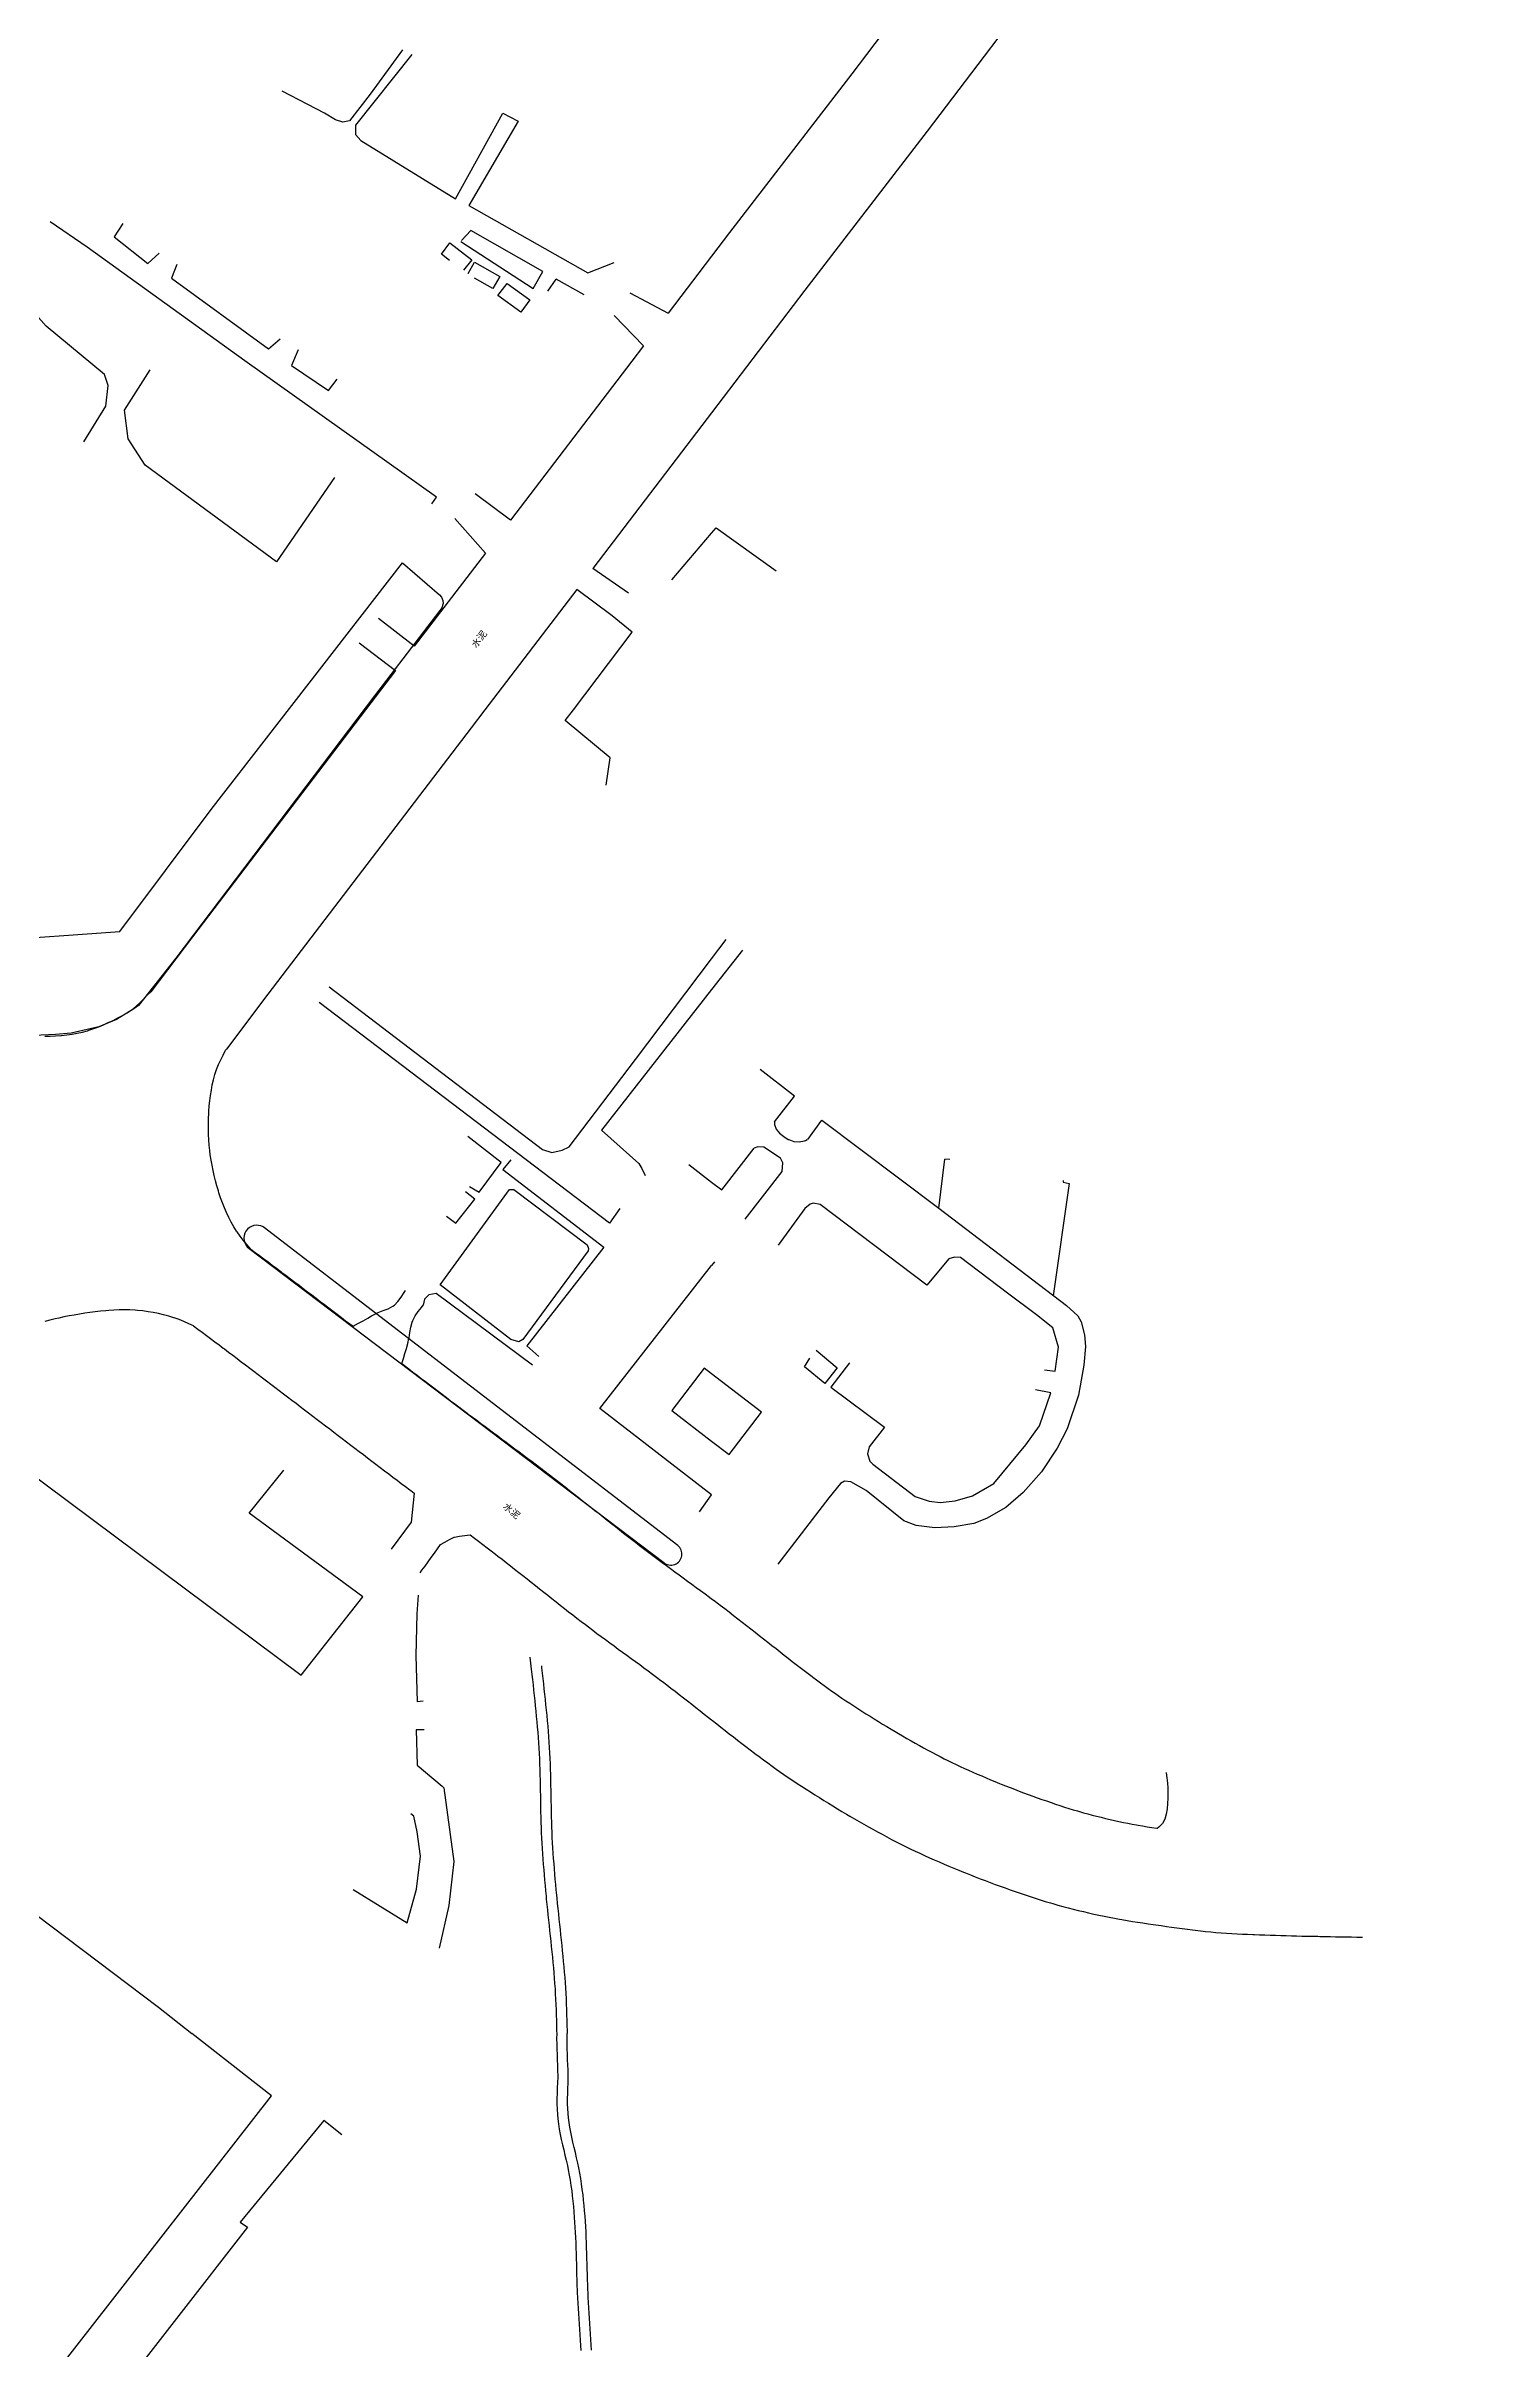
# Model space of a CAD drawing. Extents: x 563510 to 564800, y 3598549 to 3601000.
# Drawn here: x 564374.2 to 564647.8, y 3598940.2 to 3599375.4 of the extents above; entities that cross this region are included whole.
import ezdxf
from ezdxf.enums import TextEntityAlignment as Align

# ---------------------------------------------------------------- set-up
doc = ezdxf.new("R2010")
doc.units = 0
doc.layers.add('DLSS', color=8, linetype='CONTINUOUS')
doc.layers.add('JT_JT', color=252, linetype='CONTINUOUS')
doc.styles.add('HZTXT', font='HZTXT')

msp = doc.modelspace()

# ---------------------------------------------------------------- linework, layer by layer
at = {"layer": 'DLSS', "linetype": 'CONTINUOUS'}
for points in [[(564303.37, 3599265.19), (564309.07, 3599260.76), (564309.33, 3599259.79), (564310.28, 3599256.91), (564310.63, 3599254.54), (564311.24, 3599249.89), (564310.98, 3599247.06), (564363.39, 3599206.37), (564388.16, 3599208.13), (564405.43, 3599231.19), (564441.59, 3599277.78), (564448.61, 3599271.74), (564448.98, 3599271.29), (564449.19, 3599270.67), (564449.26, 3599270.11), (564449.02, 3599269.3)], [(564449.02, 3599269.3), (564448.65, 3599268.82), (564436.31, 3599252.64), (564398.76, 3599203.1), (564391.71, 3599194.16), (564390.84, 3599193.53), (564387.56, 3599191.51), (564384.18, 3599190.16), (564378.97, 3599188.96), (564376.05, 3599188.7), (564373.31, 3599188.55), (564371.63, 3599188.52), (564361.79, 3599190.46), (564359.9, 3599191.18), (564332.46, 3599212.16), (564303.85, 3599234.2)]]:
    msp.add_lwpolyline(points, dxfattribs=at)
msp.add_lwpolyline([(564412.6, 3599148.29), (564490.96, 3599088.93, 1.003638), (564493.61, 3599092.16), (564415.24, 3599152.33, 0.948729), (564412.6, 3599148.29, 0.948729)], format="xyb", dxfattribs=at)
at = {"layer": 'JT_JT', "linetype": 'CONTINUOUS'}
for points in [[(564647.83, 3599500), (564611.04, 3599451.69), (564586.45, 3599419.22), (564564.88, 3599391.17), (564540.71, 3599359.33), (564517.64, 3599329.33), (564500, 3599306.15)], [(564569.46, 3599426.5), (564550.65, 3599402.05), (564526.48, 3599370.2), (564503.41, 3599340.21), (564500, 3599335.73)], [(564441.59, 3599374.71), (564435.46, 3599366.3), (564431.55, 3599361.3), (564430.34, 3599361.06), (564428.93, 3599361.51), (564426.88, 3599362.71), (564418.85, 3599366.87)], [(564443.35, 3599373.8), (564432.69, 3599360.5), (564432.72, 3599358.69), (564433.69, 3599357.56), (564451.62, 3599346.57), (564460.55, 3599362.77), (564463.46, 3599361.25), (564454.15, 3599345.31), (564476.62, 3599332.56), (564481.58, 3599334.56)], [(564447.15, 3599288.93), (564448.04, 3599290.19), (564411.82, 3599315.98), (564382.01, 3599337.41), (564374.99, 3599342.21)], [(564388.73, 3599341.87), (564387.08, 3599339.4), (564393.47, 3599334.33), (564395.62, 3599336.3)], [(564450.5, 3599334.93), (564448.97, 3599336.1), (564450.53, 3599338.24), (564454.68, 3599335.03), (564453.12, 3599333.06)], [(564452.64, 3599338.47), (564466.29, 3599329.62), (564468.13, 3599332.83)], [(564468.13, 3599332.83), (564454.52, 3599340.58), (564452.71, 3599338.67)], [(564398.92, 3599334.17), (564397.93, 3599331.6), (564416.28, 3599318.24), (564418.47, 3599320.13)], [(564453.99, 3599332.44), (564455.22, 3599334.6), (564459.96, 3599331.87), (564458.64, 3599329.59), (564455.22, 3599331.56)], [(564500, 3599335.73), (564491.8, 3599324.95)], [(564381.37, 3599300.67), (564385.54, 3599307.4), (564385.97, 3599311.3), (564385.3, 3599313.38), (564374.28, 3599322.53), (564369.53, 3599327.87), (564365.41, 3599330.45)], [(564461.35, 3599330.58), (564465.64, 3599327.46), (564463.94, 3599325.13), (564459.62, 3599328.3), (564461.35, 3599330.58)], [(564469.07, 3599329.13), (564470.63, 3599331.41)], [(564475.93, 3599328.39), (564470.63, 3599331.41)], [(564484.52, 3599328.81), (564491.8, 3599324.95)], [(564481.62, 3599324.54), (564487.12, 3599318.81)], [(564421.87, 3599318.05), (564420.61, 3599315.09), (564427.6, 3599310.34), (564429.22, 3599312.46)], [(564487.12, 3599318.81), (564484.91, 3599315.9), (564461.99, 3599285.83)], [(564428.72, 3599293.94), (564417.77, 3599277.98), (564392.94, 3599296.24), (564389.74, 3599301.21), (564389.03, 3599306.66), (564393.94, 3599314.25)], [(564500, 3599306.15), (564499.16, 3599305.05), (564477.57, 3599276.71)], [(564461.99, 3599285.83), (564455.34, 3599290.83)], [(564457.25, 3599279.64), (564451.45, 3599286.14)], [(564500, 3599283.38), (564500.87, 3599284.4), (564512.23, 3599276.26)], [(564492.47, 3599274.59), (564500, 3599283.38)], [(564457.25, 3599279.64), (564443.8, 3599262.05)], [(564484.29, 3599272.05), (564477.57, 3599276.71)], [(564474.55, 3599272.76), (564457.13, 3599250)], [(564481.2, 3599267.79), (564474.55, 3599272.76)], [(564443.8, 3599262.05), (564437.05, 3599267.28)], [(564473.88, 3599250), (564485, 3599264.7), (564481.2, 3599267.79)], [(564433.39, 3599262.67), (564440.26, 3599257.43)], [(564440.26, 3599257.43), (564434.59, 3599250)], [(564434.59, 3599250), (564401.9, 3599207.14), (564394.03, 3599196.73)], [(564457.13, 3599250), (564454.56, 3599246.65), (564416.16, 3599196.31), (564408.32, 3599185.93)], [(564480.07, 3599235.81), (564480.86, 3599240.96), (564472.35, 3599247.99), (564473.88, 3599250)], [(564500, 3599202.96), (564502.77, 3599206.63)], [(564427.71, 3599197.69), (564468.05, 3599166.98), (564469.79, 3599166.43), (564471.76, 3599166.87), (564473.11, 3599167.47), (564485.64, 3599183.95), (564500, 3599202.96)], [(564505.81, 3599204.6), (564500, 3599197.18)], [(564374.03, 3599188.35), (564375.03, 3599188.37), (564376.04, 3599188.42), (564377.04, 3599188.5), (564377.17, 3599188.51), (564378.16, 3599188.63), (564379.16, 3599188.77), (564380.14, 3599188.95), (564381.12, 3599189.16), (564382.09, 3599189.41), (564382.31, 3599189.48), (564383.25, 3599189.8), (564384.19, 3599190.16), (564385.11, 3599190.55), (564385.99, 3599190.94), (564386.9, 3599191.36), (564387.8, 3599191.81), (564388.69, 3599192.27), (564389.55, 3599192.78), (564390.38, 3599193.34), (564390.44, 3599193.38), (564391.21, 3599194.01), (564391.94, 3599194.69), (564392.66, 3599195.39), (564393.37, 3599196.1), (564394.03, 3599196.73)], [(564482.67, 3599155.83), (564480.68, 3599153.07), (564425.83, 3599194.76)], [(564500, 3599197.18), (564479.17, 3599170.59), (564486.24, 3599164.33), (564486.79, 3599163.41), (564487.47, 3599162.06)], [(564412.96, 3599148.14), (564412.15, 3599149.04), (564411.51, 3599149.81), (564410.9, 3599150.6), (564410.32, 3599151.42), (564410.25, 3599151.53), (564409.72, 3599152.38), (564409.23, 3599153.25), (564408.78, 3599154.14), (564408.36, 3599155.05), (564407.96, 3599155.98), (564407.59, 3599156.91), (564407.23, 3599157.85), (564406.91, 3599158.8), (564406.8, 3599159.13), (564406.52, 3599160.1), (564406.25, 3599161.06), (564406.02, 3599162.04), (564405.8, 3599163.02), (564405.6, 3599164), (564405.42, 3599164.98), (564405.26, 3599165.97), (564405.16, 3599166.8), (564405.06, 3599167.8), (564405, 3599168.79), (564404.95, 3599169.79), (564404.93, 3599170.79), (564404.93, 3599171.79), (564404.95, 3599172.8), (564404.99, 3599173.8), (564405.01, 3599174.19), (564405.09, 3599175.19), (564405.19, 3599176.19), (564405.32, 3599177.19), (564405.47, 3599178.19), (564405.65, 3599179.18), (564405.86, 3599180.15), (564406.12, 3599181.12), (564406.44, 3599182.06), (564406.45, 3599182.1), (564406.83, 3599183.02), (564407.26, 3599183.93), (564407.71, 3599184.82), (564408.16, 3599185.72), (564408.32, 3599185.93)], [(564511.87, 3599172.17), (564515.65, 3599177.06), (564509.19, 3599182.05)], [(564511.87, 3599172.17), (564511.9, 3599171.7), (564512.2, 3599170.8), (564512.84, 3599170.05), (564513.63, 3599169.41), (564514.5, 3599168.87), (564514.58, 3599168.83), (564515.52, 3599168.48), (564515.53, 3599168.48), (564516.54, 3599168.41), (564517.54, 3599168.59), (564517.72, 3599168.66), (564518.08, 3599168.83)], [(564518.17, 3599168.87), (564520.82, 3599172.48), (564542.94, 3599155.87), (564567.05, 3599137.47), (564569.19, 3599135.57), (564569.82, 3599134.43), (564570.44, 3599131.98), (564570.64, 3599129.73), (564570.37, 3599126.22), (564569.33, 3599120.56), (564567.16, 3599114.21), (564565.33, 3599110.53), (564562.32, 3599106.05), (564558.85, 3599102.18), (564555.61, 3599099.34), (564551.94, 3599097.27), (564549.57, 3599096.33), (564545.83, 3599095.69), (564542.18, 3599095.47), (564538.64, 3599095.94), (564536.32, 3599096.85), (564529.19, 3599102.52), (564526.29, 3599104.19), (564525.14, 3599104.29), (564524.35, 3599103.88), (564522.13, 3599101.17), (564512.49, 3599088.62)], [(564454.23, 3599159.98), (564456.07, 3599158.93), (564460.26, 3599164.5), (564453.92, 3599169.42)], [(564500, 3599160.82), (564501.94, 3599159.33), (564508.04, 3599167.22)], [(564506.36, 3599153.8), (564513.34, 3599162.8), (564513.43, 3599164.44), (564513.05, 3599165.34), (564509.85, 3599167.38), (564508.73, 3599167.45), (564508.04, 3599167.22)], [(564462.05, 3599165.02), (564460.55, 3599163.21), (564479.62, 3599148.49), (564465.11, 3599129.89), (564467.38, 3599127.85)], [(564495.7, 3599164.14), (564500, 3599160.82)], [(564542.94, 3599155.87), (564544.1, 3599165.17)], [(564545.01, 3599165.06), (564544.1, 3599165.17)], [(564462.07, 3599131.1), (564448.73, 3599141.41), (564461.82, 3599159.39), (564462.65, 3599159.4), (564476.49, 3599148.94), (564476.75, 3599148.24), (564476.65, 3599147.81), (564464.34, 3599131.06), (564463.56, 3599130.63), (564462.07, 3599131.1)], [(564449.93, 3599154.4), (564451.65, 3599153.03), (564455.26, 3599157.58), (564453.47, 3599159)], [(564566.45, 3599161.1), (564566.41, 3599160.77), (564567.58, 3599160.56), (564564.52, 3599139.31)], [(564562.92, 3599125.37), (564564.92, 3599125.09), (564565.54, 3599129.64), (564564.5, 3599133.28), (564561.38, 3599135.76), (564555.92, 3599139.82), (564547.05, 3599146.58), (564545.89, 3599146.65), (564544.83, 3599146.3), (564540.67, 3599141.36), (564520.54, 3599156.6), (564519.22, 3599156.83), (564518.65, 3599156.62), (564517.63, 3599155.82), (564512.6, 3599148.88)], [(564412.96, 3599148.14), (564413.77, 3599147.54), (564414.57, 3599146.94), (564415.37, 3599146.33), (564416.18, 3599145.73), (564416.99, 3599145.12), (564417.8, 3599144.52), (564418.61, 3599143.91), (564418.81, 3599143.76), (564419.62, 3599143.15), (564420.43, 3599142.54), (564421.24, 3599141.93), (564422.04, 3599141.32), (564422.85, 3599140.71), (564423.65, 3599140.1), (564424.45, 3599139.49), (564425.26, 3599138.88), (564426.06, 3599138.27), (564426.86, 3599137.66), (564427.66, 3599137.06), (564428.46, 3599136.45), (564429.25, 3599135.84), (564430.05, 3599135.23), (564430.85, 3599134.62), (564431.65, 3599134.02), (564432.24, 3599133.57)], [(564497.69, 3599098.54), (564499.98, 3599101.71), (564478.9, 3599118.04), (564500, 3599145.05)], [(564500.55, 3599145.76), (564500, 3599145.05)], [(564402.12, 3599133.64), (564401.21, 3599134.06), (564400.29, 3599134.46), (564399.37, 3599134.83), (564398.43, 3599135.17), (564398.38, 3599135.19), (564397.43, 3599135.49), (564396.46, 3599135.74), (564395.48, 3599135.96), (564394.5, 3599136.15), (564393.51, 3599136.32), (564392.52, 3599136.46), (564391.52, 3599136.57), (564391.07, 3599136.6), (564390.07, 3599136.65), (564389.07, 3599136.67), (564388.07, 3599136.65), (564387.07, 3599136.62), (564386.07, 3599136.56), (564385.52, 3599136.51), (564384.52, 3599136.42), (564383.53, 3599136.3), (564382.54, 3599136.17), (564381.55, 3599136.02), (564380.56, 3599135.87), (564379.57, 3599135.7), (564378.58, 3599135.53), (564377.6, 3599135.34), (564376.62, 3599135.13), (564375.96, 3599134.98), (564374.98, 3599134.73), (564374.02, 3599134.45)], [(564432.24, 3599133.57), (564433.26, 3599134.14), (564434.13, 3599134.63), (564435.01, 3599135.12), (564435.73, 3599135.52), (564436.62, 3599135.98), (564437, 3599136.15), (564437.94, 3599136.53), (564438.89, 3599136.9), (564439.77, 3599137.35), (564440.06, 3599137.56), (564440.74, 3599138.26), (564441.33, 3599139.08), (564441.9, 3599139.93), (564442.19, 3599140.34)], [(564441.44, 3599126.52), (564441.75, 3599127.47), (564442.06, 3599128.42), (564442.34, 3599129.38), (564442.6, 3599130.34), (564442.82, 3599131.32), (564442.83, 3599131.38), (564443, 3599132.38), (564443.17, 3599133.38), (564443.41, 3599134.34), (564443.53, 3599134.65), (564444, 3599135.52), (564444.58, 3599136.34), (564445.18, 3599137.15), (564445.47, 3599137.56)], [(564466.16, 3599126.2), (564447.93, 3599139.74), (564446.57, 3599139.5), (564445.76, 3599138.67), (564445.47, 3599137.56)], [(564402.12, 3599133.64), (564402.93, 3599133.04), (564403.73, 3599132.45), (564404.53, 3599131.85), (564405.33, 3599131.25), (564406.13, 3599130.65), (564406.93, 3599130.05), (564407.73, 3599129.45), (564407.93, 3599129.29), (564408.73, 3599128.69), (564409.53, 3599128.09), (564410.32, 3599127.49), (564411.12, 3599126.88), (564411.92, 3599126.28), (564412.72, 3599125.68), (564413.51, 3599125.07), (564414.31, 3599124.47), (564415.11, 3599123.86), (564415.9, 3599123.26), (564416.7, 3599122.65), (564417.49, 3599122.05), (564418.29, 3599121.44), (564419.08, 3599120.83), (564419.88, 3599120.23), (564420.68, 3599119.62), (564421.47, 3599119.02), (564422.27, 3599118.41), (564423.06, 3599117.8), (564423.86, 3599117.2), (564424.65, 3599116.59), (564425.45, 3599115.98), (564426.24, 3599115.38), (564427.04, 3599114.77), (564427.83, 3599114.17), (564428.63, 3599113.56), (564429.42, 3599112.95), (564430.22, 3599112.35), (564431.01, 3599111.74), (564431.81, 3599111.13), (564432.6, 3599110.53), (564433.4, 3599109.92), (564434.2, 3599109.32), (564434.99, 3599108.71), (564435.79, 3599108.11), (564436.58, 3599107.5), (564437.38, 3599106.9), (564438.18, 3599106.29), (564438.98, 3599105.69), (564439.77, 3599105.09), (564440.57, 3599104.48), (564441.37, 3599103.88), (564442.17, 3599103.28), (564442.97, 3599102.68), (564443.17, 3599102.53), (564443.82, 3599102.04)], [(564519.76, 3599129.08), (564523.74, 3599125.71), (564521.39, 3599122.78), (564517.55, 3599125.89), (564518.56, 3599127.54)], [(564441.45, 3599126.54), (564441.98, 3599126.14), (564442.78, 3599125.53), (564443.57, 3599124.93), (564444.36, 3599124.33), (564445.15, 3599123.72), (564445.94, 3599123.12), (564446.74, 3599122.52), (564447.53, 3599121.92), (564448.32, 3599121.32), (564449.11, 3599120.72), (564449.9, 3599120.12), (564450.69, 3599119.52), (564451.47, 3599118.93), (564452.26, 3599118.34), (564453.05, 3599117.74), (564453.83, 3599117.15), (564454.03, 3599117), (564454.82, 3599116.42), (564455.61, 3599115.83), (564456.4, 3599115.23), (564457.19, 3599114.64), (564457.99, 3599114.05), (564458.79, 3599113.45), (564459.59, 3599112.85), (564460.39, 3599112.26), (564461.2, 3599111.66), (564462.01, 3599111.05), (564462.82, 3599110.45), (564463.63, 3599109.84), (564464.44, 3599109.23), (564465.25, 3599108.62), (564466.07, 3599108.01), (564466.89, 3599107.39), (564467.71, 3599106.77), (564468.54, 3599106.14), (564469.37, 3599105.51), (564470.2, 3599104.87), (564470.68, 3599104.5), (564471.51, 3599103.86), (564472.33, 3599103.22), (564473.15, 3599102.58), (564473.96, 3599101.94), (564474.77, 3599101.31), (564475.57, 3599100.68), (564476.36, 3599100.05), (564477.16, 3599099.42), (564477.94, 3599098.8), (564478.73, 3599098.18), (564479.51, 3599097.56), (564480.29, 3599096.94), (564481.06, 3599096.33), (564481.83, 3599095.72), (564482.6, 3599095.12), (564483.36, 3599094.52), (564484.12, 3599093.93), (564484.88, 3599093.34), (564485.63, 3599092.76), (564486.37, 3599092.18), (564487.12, 3599091.61), (564487.66, 3599091.2), (564488.4, 3599090.64), (564489.16, 3599090.08), (564489.92, 3599089.51), (564490.69, 3599088.94), (564491.47, 3599088.37), (564492.25, 3599087.79), (564493.05, 3599087.21), (564493.85, 3599086.63), (564494.65, 3599086.04), (564495.46, 3599085.45), (564496.28, 3599084.85), (564497.1, 3599084.25), (564497.93, 3599083.64), (564498.77, 3599083.02), (564499.61, 3599082.4), (564500, 3599082.11)], [(564500, 3599124.56), (564498.58, 3599125.64), (564492.46, 3599117.66)], [(564500, 3599111.88), (564503.32, 3599109.33), (564509.44, 3599117.32), (564500, 3599124.56)], [(564526.08, 3599126.69), (564522.56, 3599122.1), (564532.65, 3599114.51), (564529.76, 3599110.77), (564529.49, 3599109.45), (564529.92, 3599108.11), (564530.47, 3599107.5), (564538.45, 3599101.44), (564541.1, 3599100.54), (564543.17, 3599100.28), (564546.04, 3599100.58), (564549.28, 3599101.53), (564553.31, 3599103.89), (564559.4, 3599111.17), (564561.98, 3599114.78), (564564.09, 3599121), (564561.2, 3599121.58)], [(564492.46, 3599117.66), (564500, 3599111.88)], [(564357.98, 3599101.2), (564365.22, 3599110.32), (564422.45, 3599067.69), (564434.09, 3599082.45), (564412.64, 3599098.24), (564419.14, 3599106.37)], [(564443.82, 3599102.04), (564443.24, 3599096.55), (564439.48, 3599091.46)], [(564448.75, 3599092.33), (564449.61, 3599092.8), (564450.48, 3599093.3), (564451.38, 3599093.73), (564451.4, 3599093.73), (564452.37, 3599093.94), (564453.38, 3599094.04), (564454.38, 3599094.15), (564454.38, 3599094.15)], [(564454.39, 3599094.15), (564454.39, 3599094.15), (564455.19, 3599093.55), (564455.98, 3599092.95), (564456.78, 3599092.35), (564457.58, 3599091.74), (564458.37, 3599091.13), (564459.17, 3599090.52), (564459.62, 3599090.17), (564460.42, 3599089.56), (564461.2, 3599088.94), (564461.99, 3599088.33), (564462.78, 3599087.71), (564463.57, 3599087.09), (564464.35, 3599086.47), (564465.14, 3599085.85), (564465.92, 3599085.23), (564466.7, 3599084.61), (564467.49, 3599083.99), (564468.27, 3599083.37), (564469.06, 3599082.75), (564469.84, 3599082.13), (564470.62, 3599081.51), (564471.41, 3599080.89), (564472.2, 3599080.27), (564472.98, 3599079.66), (564473.77, 3599079.04), (564474.56, 3599078.43), (564475.36, 3599077.82), (564476.15, 3599077.21), (564476.74, 3599076.77), (564477.54, 3599076.16), (564478.34, 3599075.56), (564479.14, 3599074.97), (564479.95, 3599074.38), (564480.75, 3599073.78), (564481.56, 3599073.19), (564482.37, 3599072.6), (564483.18, 3599072.01), (564483.98, 3599071.42), (564484.79, 3599070.83), (564485.6, 3599070.24), (564486.41, 3599069.65), (564487.21, 3599069.06), (564488.02, 3599068.46), (564488.82, 3599067.87), (564489.62, 3599067.27), (564490.42, 3599066.67), (564490.72, 3599066.45), (564491.52, 3599065.84), (564492.31, 3599065.24), (564493.1, 3599064.63), (564493.9, 3599064.02), (564494.69, 3599063.4), (564495.47, 3599062.79), (564496.26, 3599062.17), (564497.05, 3599061.55), (564497.83, 3599060.94), (564498.62, 3599060.32), (564499.41, 3599059.7), (564500, 3599059.23)], [(564448.72, 3599092.33), (564448.14, 3599091.52), (564447.55, 3599090.71), (564446.97, 3599089.9), (564446.38, 3599089.09), (564445.8, 3599088.28), (564445.21, 3599087.47), (564444.86, 3599086.98)], [(564444.53, 3599082.8), (564444.27, 3599079.27), (564444.12, 3599071.41), (564444.38, 3599062.61)], [(564500, 3599082.11), (564500.46, 3599081.77), (564501.31, 3599081.13), (564501.63, 3599080.89), (564502.48, 3599080.24), (564503.32, 3599079.6), (564504.16, 3599078.96), (564504.98, 3599078.32), (564505.8, 3599077.68), (564506.62, 3599077.05), (564507.42, 3599076.42), (564508.22, 3599075.79), (564509.02, 3599075.16), (564509.81, 3599074.54), (564510.6, 3599073.92), (564511.39, 3599073.3), (564512.17, 3599072.69), (564512.94, 3599072.08), (564513.71, 3599071.47), (564514.48, 3599070.87), (564515.25, 3599070.27), (564516.01, 3599069.68), (564516.76, 3599069.1), (564517.51, 3599068.52), (564518.26, 3599067.95), (564519, 3599067.39), (564519.1, 3599067.31), (564519.83, 3599066.76), (564520.56, 3599066.22), (564521.28, 3599065.69), (564522, 3599065.17), (564522.7, 3599064.67), (564523.23, 3599064.3), (564523.93, 3599063.81), (564524.64, 3599063.33), (564525.37, 3599062.84), (564526.11, 3599062.35), (564526.86, 3599061.85), (564527.63, 3599061.36), (564528.4, 3599060.87), (564529.17, 3599060.38), (564529.95, 3599059.89), (564530.74, 3599059.4), (564531.53, 3599058.91), (564532.32, 3599058.43), (564533.12, 3599057.95), (564533.91, 3599057.47), (564534.71, 3599057), (564535.3, 3599056.65), (564536.09, 3599056.19), (564536.89, 3599055.73), (564537.69, 3599055.27), (564538.48, 3599054.82), (564539.28, 3599054.38), (564540.07, 3599053.94), (564540.86, 3599053.51), (564541.64, 3599053.09), (564542.42, 3599052.68), (564543.19, 3599052.28), (564543.95, 3599051.89), (564544.67, 3599051.53), (564545.42, 3599051.16), (564546.19, 3599050.79), (564546.97, 3599050.43), (564547.77, 3599050.06), (564548.57, 3599049.7), (564549.39, 3599049.33), (564550.21, 3599048.97), (564551.04, 3599048.62), (564551.87, 3599048.26), (564552.71, 3599047.91), (564553.54, 3599047.57), (564554.38, 3599047.23), (564554.7, 3599047.1), (564555.54, 3599046.77), (564556.39, 3599046.43), (564557.24, 3599046.1), (564558.1, 3599045.78), (564558.96, 3599045.45), (564559.83, 3599045.13), (564560.69, 3599044.82), (564561.55, 3599044.51), (564562.42, 3599044.2), (564563.28, 3599043.9), (564564.14, 3599043.6), (564564.99, 3599043.32), (564565.83, 3599043.04), (564566.67, 3599042.76), (564567.5, 3599042.5), (564568.32, 3599042.25), (564569.12, 3599042.01), (564569.5, 3599041.9), (564570.29, 3599041.67), (564571.11, 3599041.45), (564571.93, 3599041.23), (564572.76, 3599041.01), (564573.6, 3599040.81), (564574.44, 3599040.6), (564575.29, 3599040.4), (564576.13, 3599040.21), (564576.97, 3599040.03), (564577.81, 3599039.85), (564578.65, 3599039.69), (564579.47, 3599039.53), (564580.29, 3599039.38), (564580.63, 3599039.32), (564581.45, 3599039.18), (564582.31, 3599039.04), (564583.2, 3599038.91), (564584.12, 3599038.77), (564584.29, 3599038.74)], [(564465.67, 3599071.08), (564465.92, 3599068.81), (564466.03, 3599067.81), (564466.14, 3599066.82), (564466.26, 3599065.83), (564466.36, 3599064.83), (564466.47, 3599063.84), (564466.58, 3599062.84), (564466.68, 3599061.85), (564466.78, 3599060.85), (564466.88, 3599059.86), (564466.97, 3599058.86), (564467.06, 3599057.86), (564467.14, 3599056.87), (564467.22, 3599055.87), (564467.29, 3599054.87), (564467.35, 3599053.88), (564467.41, 3599052.88), (564467.41, 3599052.86), (564467.46, 3599051.86), (564467.5, 3599050.86), (564467.54, 3599049.86), (564467.56, 3599048.86), (564467.59, 3599047.86), (564467.61, 3599046.86), (564467.63, 3599045.86), (564467.65, 3599044.86), (564467.66, 3599043.86), (564467.68, 3599042.86), (564467.7, 3599041.86), (564467.72, 3599040.86), (564467.75, 3599039.86), (564467.78, 3599038.86), (564467.82, 3599037.9), (564467.87, 3599036.9), (564467.92, 3599035.91), (564467.98, 3599034.91), (564468.04, 3599033.91), (564468.11, 3599032.91), (564468.19, 3599031.92), (564468.27, 3599030.92), (564468.35, 3599029.92), (564468.44, 3599028.93), (564468.52, 3599027.93), (564468.62, 3599026.93), (564468.71, 3599025.94), (564468.77, 3599025.35), (564468.87, 3599024.35), (564468.97, 3599023.35), (564469.08, 3599022.36), (564469.18, 3599021.37), (564469.29, 3599020.37), (564469.4, 3599019.38), (564469.5, 3599018.38), (564469.61, 3599017.39), (564469.71, 3599016.39), (564469.81, 3599015.4), (564469.91, 3599014.4), (564470.01, 3599013.41), (564470.1, 3599012.41), (564470.19, 3599011.42), (564470.27, 3599010.42), (564470.34, 3599009.42), (564470.41, 3599008.44), (564470.47, 3599007.44), (564470.52, 3599006.45), (564470.57, 3599005.45), (564470.6, 3599004.45), (564470.64, 3599003.45), (564470.67, 3599002.45), (564470.7, 3599001.45), (564470.72, 3599000.45), (564470.74, 3599000)], [(564467.84, 3599069.44), (564467.88, 3599069.03), (564467.99, 3599068.04), (564468.11, 3599067.04), (564468.22, 3599066.04), (564468.33, 3599065.04), (564468.43, 3599064.05), (564468.54, 3599063.05), (564468.64, 3599062.05), (564468.74, 3599061.05), (564468.84, 3599060.04), (564468.94, 3599059.04), (564469.03, 3599058.03), (564469.11, 3599057.03), (564469.19, 3599056.02), (564469.26, 3599055.01), (564469.32, 3599053.99), (564469.38, 3599052.98), (564469.38, 3599052.97), (564469.43, 3599051.95), (564469.47, 3599050.94), (564469.51, 3599049.92), (564469.54, 3599048.92), (564469.56, 3599047.91), (564469.58, 3599046.9), (564469.6, 3599045.9), (564469.62, 3599044.9), (564469.64, 3599043.9), (564469.66, 3599042.9), (564469.68, 3599041.9), (564469.7, 3599040.91), (564469.72, 3599039.92), (564469.76, 3599038.93), (564469.79, 3599037.99), (564469.84, 3599037), (564469.89, 3599036.02), (564469.95, 3599035.03), (564470.01, 3599034.04), (564470.08, 3599033.06), (564470.16, 3599032.07), (564470.23, 3599031.08), (564470.31, 3599030.09), (564470.4, 3599029.1), (564470.49, 3599028.11), (564470.58, 3599027.12), (564470.68, 3599026.13), (564470.73, 3599025.54), (564470.83, 3599024.55), (564470.94, 3599023.56), (564471.04, 3599022.57), (564471.15, 3599021.58), (564471.25, 3599020.58), (564471.36, 3599019.59), (564471.46, 3599018.59), (564471.57, 3599017.59), (564471.68, 3599016.6), (564471.78, 3599015.6), (564471.88, 3599014.59), (564471.97, 3599013.59), (564472.07, 3599012.59), (564472.15, 3599011.58), (564472.24, 3599010.57), (564472.31, 3599009.56), (564472.38, 3599008.57), (564472.44, 3599007.55), (564472.49, 3599006.54), (564472.54, 3599005.53), (564472.58, 3599004.52), (564472.61, 3599003.51), (564472.64, 3599002.51), (564472.67, 3599001.5), (564472.7, 3599000.5), (564472.71, 3599000)], [(564445.52, 3599062.73), (564444.38, 3599062.61)], [(564500, 3599059.23), (564500.19, 3599059.08), (564500.98, 3599058.46), (564501.76, 3599057.84), (564502.55, 3599057.23), (564503.34, 3599056.61), (564504.13, 3599056), (564504.92, 3599055.38), (564505.71, 3599054.77), (564506.5, 3599054.16), (564507.29, 3599053.55), (564508.09, 3599052.95), (564508.2, 3599052.87), (564509, 3599052.27), (564509.8, 3599051.67), (564510.61, 3599051.08), (564511.42, 3599050.49), (564512.23, 3599049.91), (564512.85, 3599049.47), (564513.67, 3599048.9), (564514.5, 3599048.34), (564515.33, 3599047.78), (564516.16, 3599047.23), (564517, 3599046.68), (564517.84, 3599046.14), (564518.68, 3599045.6), (564519.53, 3599045.06), (564520.37, 3599044.53), (564521.22, 3599044), (564522.07, 3599043.48), (564522.93, 3599042.96), (564523.79, 3599042.44), (564524.64, 3599041.93), (564525.5, 3599041.42), (564526.15, 3599041.04), (564527.01, 3599040.53), (564527.88, 3599040.03), (564528.75, 3599039.54), (564529.62, 3599039.04), (564530.49, 3599038.56), (564531.37, 3599038.07), (564532.24, 3599037.6), (564533.12, 3599037.12), (564534.01, 3599036.65), (564534.9, 3599036.19), (564535.79, 3599035.74), (564536.64, 3599035.31), (564537.54, 3599034.87), (564538.44, 3599034.44), (564539.35, 3599034.01), (564540.26, 3599033.6), (564541.17, 3599033.18), (564542.08, 3599032.78), (564543, 3599032.38), (564543.92, 3599031.98), (564544.84, 3599031.59), (564545.76, 3599031.2), (564546.69, 3599030.82), (564547.61, 3599030.44), (564547.97, 3599030.3), (564548.9, 3599029.93), (564549.83, 3599029.56), (564550.77, 3599029.2), (564551.7, 3599028.85), (564552.64, 3599028.5), (564553.58, 3599028.15), (564554.52, 3599027.81), (564555.46, 3599027.47), (564556.4, 3599027.13), (564557.34, 3599026.8), (564558.29, 3599026.48), (564559.24, 3599026.15), (564560.19, 3599025.84), (564561.14, 3599025.53), (564562.09, 3599025.23), (564563.05, 3599024.93), (564564.01, 3599024.65), (564564.45, 3599024.52), (564565.42, 3599024.24), (564566.38, 3599023.98), (564567.35, 3599023.72), (564568.32, 3599023.47), (564569.29, 3599023.23), (564570.26, 3599022.99), (564571.23, 3599022.77), (564572.21, 3599022.54), (564573.19, 3599022.33), (564574.17, 3599022.13), (564575.15, 3599021.93), (564576.13, 3599021.74), (564577.11, 3599021.56), (564577.54, 3599021.49), (564578.52, 3599021.32), (564579.51, 3599021.16), (564580.5, 3599021.01), (564581.49, 3599020.86), (564582.48, 3599020.72), (564583.47, 3599020.58), (564583.96, 3599020.5), (564584.95, 3599020.36), (564585.94, 3599020.21), (564586.93, 3599020.07), (564587.92, 3599019.93), (564588.91, 3599019.79), (564589.91, 3599019.66), (564590.9, 3599019.53), (564591.89, 3599019.41), (564592.88, 3599019.3), (564593.31, 3599019.26), (564594.31, 3599019.16), (564595.3, 3599019.08), (564596.3, 3599019), (564597.3, 3599018.93), (564598.3, 3599018.87), (564599.29, 3599018.82), (564600.29, 3599018.77), (564601.29, 3599018.72), (564602.29, 3599018.68), (564602.56, 3599018.67), (564603.56, 3599018.63), (564604.56, 3599018.59), (564605.56, 3599018.56), (564606.56, 3599018.53), (564607.56, 3599018.5), (564608.56, 3599018.47), (564609.55, 3599018.44), (564610.55, 3599018.42), (564611.55, 3599018.39), (564612.55, 3599018.37), (564613.55, 3599018.35), (564614.55, 3599018.33), (564614.92, 3599018.32), (564615.92, 3599018.3), (564616.92, 3599018.28), (564617.92, 3599018.26), (564618.92, 3599018.25), (564619.92, 3599018.23), (564620.92, 3599018.21), (564621.92, 3599018.2), (564622.92, 3599018.18), (564623, 3599018.18)], [(564445.7, 3599057.31), (564444.19, 3599057.35), (564444.34, 3599050.65), (564449.1, 3599046.69), (564449.39, 3599046.37)], [(564585.89, 3599049.31), (564585.9, 3599049.24), (564586.03, 3599048.25), (564586.14, 3599047.25), (564586.2, 3599046.39), (564586.24, 3599045.4), (564586.23, 3599044.4), (564586.18, 3599043.4), (564586.09, 3599042.43), (564585.92, 3599041.41), (564585.63, 3599040.44), (564585.21, 3599039.66), (564584.51, 3599038.95), (564584.21, 3599038.67)], [(564449.39, 3599046.37), (564451.3, 3599032.44), (564450.36, 3599024.16), (564448.53, 3599016.1)], [(564442.47, 3599020.89), (564444.24, 3599027.24), (564444.97, 3599033.45), (564444.37, 3599038.04), (564443.74, 3599041.04), (564443.14, 3599041.5)], [(564337.35, 3599018.32), (564350.27, 3599035.28), (564346.96, 3599038.14), (564349.31, 3599039.78), (564395.5, 3599004.94), (564401.79, 3599000)], [(564432.28, 3599027.19), (564442.48, 3599020.88)], [(564430.14, 3598980.8), (564426.75, 3598983.54), (564410.89, 3598964.36), (564412.31, 3598963.36), (564385.45, 3598928.89), (564321.53, 3598847.49), (564312.56, 3598854.22), (564379.66, 3598940.55), (564416.81, 3598988.22), (564401.79, 3599000)], [(564470.74, 3599000), (564470.7, 3598998.99), (564470.73, 3598997.99), (564470.76, 3598996.99), (564470.79, 3598995.99), (564470.83, 3598994.99), (564470.86, 3598994), (564470.89, 3598993), (564470.93, 3598992), (564470.92, 3598991.71), (564470.87, 3598990.7), (564470.82, 3598989.7), (564470.79, 3598988.69), (564470.76, 3598987.69), (564470.76, 3598986.69), (564470.79, 3598985.69), (564470.85, 3598984.7), (564470.93, 3598983.87), (564471.05, 3598982.88), (564471.2, 3598981.89), (564471.39, 3598980.91), (564471.6, 3598979.94), (564471.82, 3598978.96), (564472.06, 3598977.98), (564472.29, 3598977.01), (564472.52, 3598976.03), (564472.74, 3598975.05), (564472.92, 3598974.22), (564473.11, 3598973.24), (564473.27, 3598972.25), (564473.42, 3598971.26), (564473.56, 3598970.27), (564473.68, 3598969.28), (564473.79, 3598968.28), (564473.89, 3598967.29), (564473.97, 3598966.29), (564474.06, 3598965.29), (564474.12, 3598964.29), (564474.18, 3598963.41), (564474.23, 3598962.41), (564474.28, 3598961.41), (564474.32, 3598960.41), (564474.35, 3598959.41), (564474.38, 3598958.42), (564474.41, 3598957.42), (564474.44, 3598956.42), (564474.47, 3598955.42), (564474.5, 3598954.42), (564474.53, 3598953.42), (564474.56, 3598952.42), (564474.6, 3598951.42), (564474.62, 3598951.04), (564474.67, 3598950.04), (564474.72, 3598949.05), (564474.78, 3598948.05), (564474.84, 3598947.05), (564474.9, 3598946.05), (564474.96, 3598945.05), (564475.03, 3598944.06), (564475.09, 3598943.06), (564475.15, 3598942.06), (564475.2, 3598941.06), (564475.26, 3598940.06)], [(564477.29, 3598940.16), (564477.23, 3598941.17), (564477.18, 3598942.18), (564477.12, 3598943.18), (564477.06, 3598944.18), (564476.99, 3598945.18), (564476.93, 3598946.18), (564476.87, 3598947.17), (564476.81, 3598948.17), (564476.75, 3598949.16), (564476.7, 3598950.15), (564476.65, 3598951.13), (564476.63, 3598951.5), (564476.6, 3598952.49), (564476.56, 3598953.48), (564476.53, 3598954.48), (564476.5, 3598955.47), (564476.47, 3598956.47), (564476.45, 3598957.47), (564476.42, 3598958.48), (564476.39, 3598959.48), (564476.35, 3598960.49), (564476.31, 3598961.5), (564476.27, 3598962.51), (564476.21, 3598963.53), (564476.16, 3598964.43), (564476.08, 3598965.44), (564476, 3598966.46), (564475.91, 3598967.48), (564475.81, 3598968.49), (564475.7, 3598969.51), (564475.57, 3598970.53), (564475.44, 3598971.55), (564475.28, 3598972.57), (564475.11, 3598973.6), (564474.91, 3598974.62), (564474.73, 3598975.49), (564474.5, 3598976.49), (564474.27, 3598977.48), (564474.03, 3598978.46), (564473.8, 3598979.43), (564473.58, 3598980.38), (564473.38, 3598981.32), (564473.2, 3598982.25), (564473.06, 3598983.16), (564472.96, 3598984.06), (564472.88, 3598984.86), (564472.82, 3598985.78), (564472.8, 3598986.71), (564472.8, 3598987.67), (564472.82, 3598988.63), (564472.85, 3598989.61), (564472.9, 3598990.6), (564472.9, 3598992.06), (564472.9, 3598992.06), (564472.87, 3598993.06), (564472.83, 3598994.06), (564472.8, 3598995.06), (564472.77, 3598996.06), (564472.73, 3598997.06), (564472.7, 3598998.05), (564472.68, 3598999.05), (564472.71, 3599000)]]:
    msp.add_lwpolyline(points, dxfattribs=at)

# ---------------------------------------------------------------- texts
at = {"layer": 'JT_JT', "linetype": 'CONTINUOUS', "style": 'HZTXT'}
for rotation, p in [(52.7307, (564456.04, 3599263.43)), (319.5135, (564462.26, 3599098.73))]:
    msp.add_text('水泥', height=1.25, rotation=rotation, dxfattribs=at).set_placement(p, align=Align.MIDDLE)

doc.saveas('drawing.dxf')
